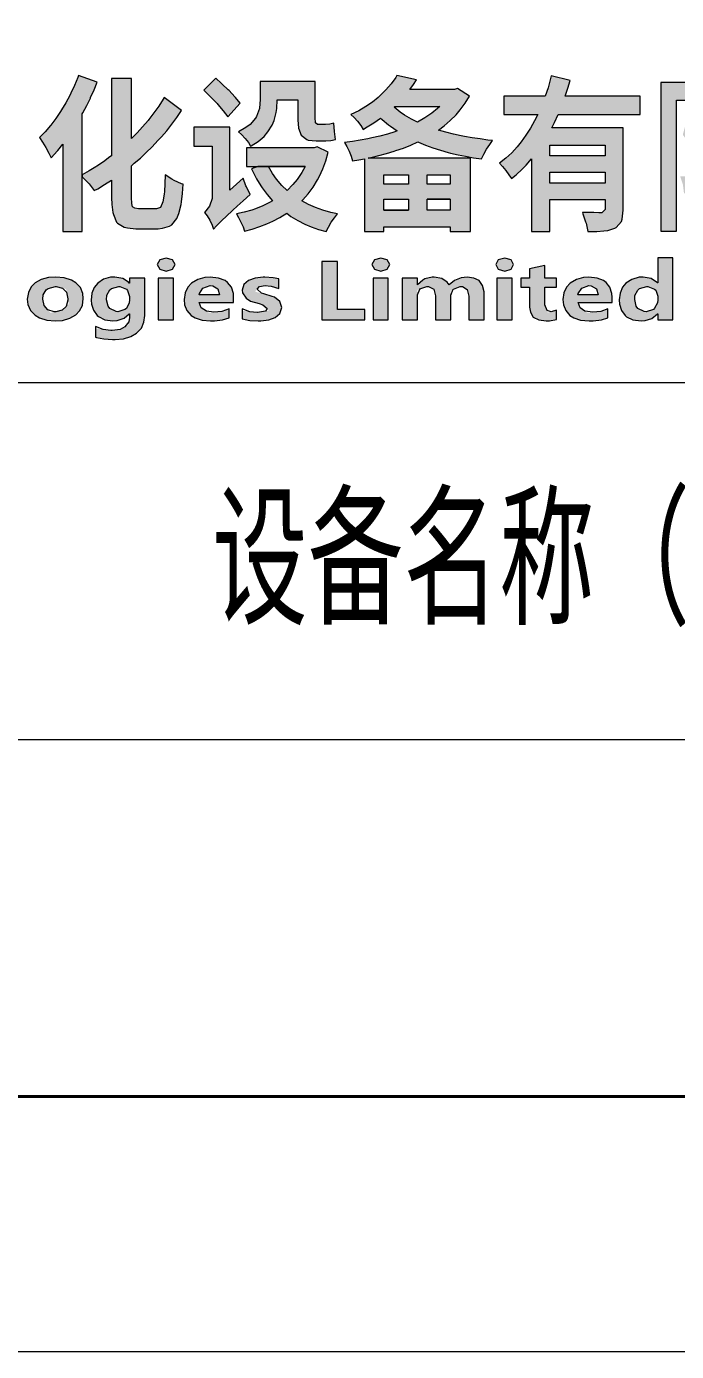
# Model space of a CAD drawing. Header units: millimetres. Extents: x 7175 to 8016, y -341 to 253.
# Drawn here: x 7882.7 to 7908.2, y -341 to -289 of the extents above; entities that cross this region are included whole.
import ezdxf
from ezdxf.enums import TextEntityAlignment as Align

# ---------------------------------------------------------------- set-up
doc = ezdxf.new("R2010")
doc.units = ezdxf.units.MM
for name, color, linetype, lineweight in [('1粗实线', 7, 'Continuous', 35), ('6剖面线', 6, 'Continuous', 13), ('7文本', 2, 'Continuous', 13), ('9图表', 4, 'Continuous', 13)]:
    doc.layers.add(name, color=color, linetype=linetype, lineweight=lineweight)
doc.layers.add('LOGO 1', color=7, linetype='Continuous', true_color=0x1e2380)
doc.styles.add('lanpec', font='bpec_e.shx', dxfattribs={"width": 0.75, "bigfont": 'hztxt.shx'})

# ---------------------------------------------------------------- blocks, each defined once
blk = doc.blocks.new('A1-零部件图-LANPEC-AUTOPRINT')
at = {"layer": '1粗实线'}
blk.add_lwpolyline([(-816, 10), (-10, 10), (-10, 584), (-816, 584)], close=True, dxfattribs=at)
at = {"layer": '9图表'}
blk.add_lwpolyline([(-841, 0), (0, 0), (0, 594), (-841, 594)], close=True, dxfattribs=at)
blk = doc.blocks.new('蓝滨LOGO')
at = {"layer": 'LOGO 1'}
h = blk.add_hatch(color=256, dxfattribs=at)
h.dxf.hatch_style = 1
h.paths.add_polyline_path([(50.983, 8.806), (51.004, 8.847), (51.159, 9.136), (51.303, 9.431), (51.308, 9.451), (51.442, 9.751), (51.566, 10.055), (50.838, 10.318), (50.808, 10.231), (50.678, 9.926), (50.539, 9.627), (50.493, 9.534), (50.338, 9.245), (50.173, 8.966), (50.131, 8.904), (49.946, 8.63), (49.755, 8.372), (49.739, 8.357), (49.522, 8.099), (49.311, 7.877), (49.424, 7.701), (49.558, 7.485), (49.677, 7.273), (49.765, 7.087), (49.78, 7.103), (49.997, 7.34), (50.018, 7.366), (50.219, 7.624), (50.219, 4.197), (50.983, 4.197), (50.983, 6.339), (50.978, 6.421)])
h.paths.add_polyline_path([(53.259, 7.077), (53.492, 7.294), (53.719, 7.521), (53.946, 7.758), (54.085, 7.908), (54.292, 8.15), (54.493, 8.403), (54.689, 8.667), (54.875, 8.935), (54.188, 9.446), (54.157, 9.389), (53.977, 9.116), (53.791, 8.852), (53.595, 8.594), (53.559, 8.553), (53.347, 8.305), (53.13, 8.068), (52.908, 7.841), (52.908, 10.194), (52.129, 10.194), (52.129, 7.165), (52.067, 7.118), (51.809, 6.927), (51.556, 6.757), (51.52, 6.736), (51.246, 6.571), (50.978, 6.421), (50.983, 6.339), (51.019, 6.303), (51.246, 6.07), (51.257, 6.06), (51.453, 5.802), (51.592, 5.874), (51.86, 6.034), (52.129, 6.205), (52.129, 5.534), (52.139, 5.25), (52.181, 4.945), (52.201, 4.857), (52.33, 4.568), (52.361, 4.527), (52.624, 4.367), (52.753, 4.336), (53.084, 4.305), (53.961, 4.305), (54.132, 4.321), (54.405, 4.403), (54.488, 4.455), (54.689, 4.708), (54.772, 4.904), (54.854, 5.25), (54.875, 5.363), (54.911, 5.683), (54.942, 6.05), (54.875, 6.07), (54.581, 6.199), (54.488, 6.251), (54.235, 6.421), (54.219, 6.06), (54.199, 5.761), (54.188, 5.663), (54.142, 5.353), (54.044, 5.141), (53.889, 5.084), (53.182, 5.084), (53.037, 5.105), (52.955, 5.162), (52.919, 5.291), (52.908, 5.523), (52.908, 6.772), (53.022, 6.87)])
h = blk.add_hatch(color=256, dxfattribs=at)
h.dxf.hatch_style = 1
h.paths.add_polyline_path([(56.769, 8.29), (55.355, 8.29), (55.355, 7.547), (56.072, 7.547), (56.072, 5.585), (56.067, 5.492), (55.974, 5.188), (55.768, 4.945), (55.871, 4.811), (55.979, 4.635), (56.072, 4.45), (56.129, 4.29), (56.248, 4.424), (56.47, 4.646), (56.625, 4.79), (56.883, 5.033), (57.053, 5.188), (57.285, 5.399), (57.559, 5.652), (57.414, 5.946), (57.399, 5.983), (57.285, 6.292), (56.769, 5.817)])
h.paths.add_polyline_path([(56.738, 9.72), (56.702, 9.756), (56.47, 9.978), (56.444, 9.998), (56.212, 10.215), (55.752, 9.735), (55.778, 9.714), (56.005, 9.482), (56.041, 9.441), (56.263, 9.209), (56.294, 9.172), (56.506, 8.93), (56.687, 8.687), (57.172, 9.224), (56.986, 9.456), (56.96, 9.482)])
h.paths.add_polyline_path([(58.602, 9.023), (58.622, 9.353), (58.622, 9.363), (59.427, 9.363), (59.427, 8.667), (59.427, 8.579), (59.458, 8.254), (59.562, 7.97), (59.784, 7.799), (59.83, 7.784), (60.145, 7.748), (60.527, 7.748), (60.728, 7.758), (60.904, 7.799), (60.873, 8.114), (60.847, 8.439), (60.687, 8.409), (60.517, 8.393), (60.202, 8.393), (60.124, 8.46), (60.109, 8.661), (60.109, 10.081), (57.956, 10.081), (57.956, 9.379), (57.956, 9.374), (57.931, 9.038), (57.925, 9.018), (57.817, 8.708), (57.776, 8.636), (57.559, 8.393), (57.399, 8.269), (57.105, 8.104), (57.229, 7.996), (57.363, 7.846), (57.492, 7.681), (57.58, 7.547), (57.6, 7.552), (57.879, 7.727), (58.106, 7.923), (58.261, 8.104), (58.421, 8.372), (58.498, 8.543), (58.581, 8.863)])
h.paths.add_polyline_path([(60.625, 7.304), (60.191, 7.51), (60.073, 7.479), (57.425, 7.479), (57.425, 6.746), (57.858, 6.746), (59.716, 6.746), (59.582, 6.509), (59.402, 6.241), (59.236, 6.039), (59.014, 5.807), (58.808, 6.003), (58.596, 6.246), (58.442, 6.468), (58.276, 6.746), (57.858, 6.746), (57.611, 6.659), (57.662, 6.55), (57.812, 6.256), (57.982, 5.983), (58.039, 5.905), (58.23, 5.642), (58.442, 5.399), (58.343, 5.343), (58.065, 5.203), (57.776, 5.084), (57.626, 5.033), (57.332, 4.95), (57.022, 4.883), (57.11, 4.739), (57.203, 4.563), (57.285, 4.377), (57.347, 4.207), (57.636, 4.29), (57.936, 4.388), (58.22, 4.496), (58.452, 4.599), (58.731, 4.744), (58.994, 4.909), (59.159, 4.79), (59.427, 4.625), (59.711, 4.486), (59.949, 4.382), (60.238, 4.279), (60.547, 4.191), (60.635, 4.367), (60.744, 4.558), (60.867, 4.733), (60.986, 4.883), (60.723, 4.945), (60.413, 5.033), (60.119, 5.141), (59.845, 5.26), (59.593, 5.399), (59.629, 5.435), (59.835, 5.673), (60.031, 5.936), (60.202, 6.22), (60.279, 6.365), (60.408, 6.654), (60.527, 6.963)])
h = blk.add_hatch(color=256, dxfattribs=at)
h.dxf.hatch_style = 1
h.paths.add_polyline_path([(64.945, 8.171), (65.167, 8.341), (65.405, 8.548), (65.632, 8.77), (65.797, 8.966), (65.993, 9.224), (66.163, 9.503), (65.694, 9.802), (65.575, 9.771), (63.825, 9.771), (63.959, 9.957), (64.088, 10.148), (63.314, 10.318), (63.268, 10.241), (63.092, 9.993), (62.886, 9.745), (62.633, 9.503), (62.581, 9.456), (62.354, 9.271), (62.096, 9.095), (61.817, 8.93), (61.513, 8.78), (61.642, 8.667), (61.776, 8.517), (61.9, 8.352), (61.993, 8.202), (62.086, 8.259), (62.349, 8.419), (62.416, 8.46), (62.674, 8.641), (62.741, 8.584), (62.989, 8.378), (63.066, 8.321), (63.324, 8.14), (63.232, 8.109), (62.942, 8.016), (62.643, 7.934), (62.333, 7.867), (62.179, 7.836), (61.879, 7.779), (61.575, 7.727), (61.265, 7.686), (61.353, 7.531), (61.44, 7.34), (61.523, 7.144), (61.575, 6.963), (61.817, 7.005), (62.049, 7.051), (62.049, 4.191), (62.798, 4.191), (62.798, 4.377), (65.405, 4.377), (65.405, 4.197), (66.194, 4.197), (66.194, 7.077), (62.189, 7.077), (62.302, 7.097), (62.607, 7.175), (62.906, 7.252), (63.201, 7.34), (63.273, 7.366), (63.567, 7.464), (63.856, 7.583), (64.14, 7.707), (64.155, 7.701), (64.434, 7.583), (64.728, 7.479), (65.023, 7.381), (65.327, 7.299), (65.41, 7.273), (65.709, 7.206), (66.008, 7.144), (66.318, 7.087), (66.628, 7.041), (66.721, 7.227), (66.829, 7.423), (66.953, 7.608), (67.067, 7.768), (66.881, 7.784), (66.571, 7.825), (66.267, 7.872), (65.967, 7.923), (65.838, 7.949), (65.528, 8.011), (65.234, 8.089)])
h.paths.add_polyline_path([(64.124, 8.486), (63.882, 8.605), (63.613, 8.76), (63.443, 8.873), (63.206, 9.074), (63.232, 9.1), (64.992, 9.1), (64.909, 9.023), (64.677, 8.832), (64.414, 8.651)], flags=16)
h.paths.add_polyline_path([(63.763, 6.416), (63.763, 6.055), (62.798, 6.055), (62.798, 6.416)], flags=16)
h.paths.add_polyline_path([(64.496, 6.416), (65.405, 6.416), (65.405, 6.055), (64.496, 6.055)], flags=16)
h.paths.add_polyline_path([(63.763, 5.461), (63.763, 5.038), (62.798, 5.038), (62.798, 5.461)], flags=16)
h.paths.add_polyline_path([(64.496, 5.461), (65.405, 5.461), (65.405, 5.038), (64.496, 5.038)], flags=16)
h = blk.add_hatch(color=256, dxfattribs=at)
h.dxf.hatch_style = 1
h.paths.add_polyline_path([(72.177, 8.264), (69.389, 8.264), (69.493, 8.47), (69.632, 8.78), (72.848, 8.78), (72.848, 9.508), (69.911, 9.508), (70.014, 9.818), (70.107, 10.117), (69.363, 10.298), (69.327, 10.148), (69.24, 9.833), (69.131, 9.508), (67.51, 9.508), (67.51, 8.78), (68.832, 8.78), (68.708, 8.538), (68.548, 8.249), (68.372, 7.975), (68.187, 7.717), (68.032, 7.521), (67.815, 7.283), (67.578, 7.072), (67.33, 6.87), (67.454, 6.746), (67.578, 6.586), (67.707, 6.421), (67.8, 6.277), (67.985, 6.421), (68.223, 6.638), (68.378, 6.798), (68.594, 7.041), (68.594, 4.202), (69.307, 4.202), (69.307, 5.451), (71.475, 5.451), (71.475, 5.059), (71.34, 4.93), (71.222, 4.93), (71.036, 4.935), (70.814, 4.94), (70.582, 4.945), (70.602, 4.893), (70.711, 4.573), (70.731, 4.517), (70.798, 4.197), (70.814, 4.197), (71.144, 4.202), (71.428, 4.217), (71.583, 4.238), (71.862, 4.326), (71.913, 4.357), (72.115, 4.584), (72.146, 4.682), (72.177, 5.038)])
h.paths.add_polyline_path([(69.307, 7.583), (71.475, 7.583), (71.475, 7.165), (69.307, 7.165)], flags=16)
h.paths.add_polyline_path([(69.307, 6.519), (71.475, 6.519), (71.475, 6.096), (69.307, 6.096)], flags=16)
h = blk.add_hatch(color=256, dxfattribs=at)
h.dxf.hatch_style = 1
h.paths.add_polyline_path([(75.49, 7.34), (75.449, 7.474), (75.32, 7.763), (75.134, 8.068), (75.196, 8.259), (75.289, 8.569), (75.392, 8.909), (75.465, 9.147), (75.563, 9.467), (75.65, 9.776), (75.181, 10.071), (75.088, 10.04), (73.653, 10.04), (73.653, 4.207), (74.277, 4.207), (74.277, 9.348), (74.861, 9.348), (74.855, 9.307), (74.783, 8.987), (74.701, 8.656), (74.695, 8.63), (74.603, 8.295), (74.52, 7.99), (74.577, 7.913), (74.752, 7.619), (74.861, 7.34), (74.912, 7.108), (74.943, 6.793), (74.917, 6.561), (74.835, 6.411), (74.763, 6.37), (74.67, 6.354), (74.556, 6.354), (74.412, 6.365), (74.422, 6.344), (74.525, 6.029), (74.566, 5.699), (74.773, 5.699), (74.959, 5.709), (75.144, 5.761), (75.294, 5.854), (75.351, 5.905), (75.506, 6.189), (75.542, 6.354), (75.568, 6.71), (75.547, 6.999)])
h.paths.add_polyline_path([(78.551, 10.029), (75.826, 10.029), (75.826, 5.353), (75.826, 5.286), (75.733, 4.986), (75.547, 4.785), (75.635, 4.661), (75.723, 4.496), (75.8, 4.326), (75.857, 4.176), (75.996, 4.253), (76.239, 4.352), (76.357, 4.393), (76.677, 4.496), (76.776, 4.522), (77.059, 4.604), (77.395, 4.697), (77.369, 5.033), (77.369, 5.074), (77.364, 5.404), (76.528, 5.203), (76.528, 7.036), (76.889, 7.036), (77.503, 7.036), (78.551, 7.036)])
h.paths.add_polyline_path([(76.528, 7.707), (76.528, 8.228), (77.854, 8.228), (77.854, 7.707)], flags=16)
h.paths.add_polyline_path([(76.528, 8.858), (76.528, 9.363), (77.854, 9.363), (77.854, 8.858)], flags=16)
h.paths.add_polyline_path([(78.484, 6.081), (78.66, 6.22), (78.897, 6.421), (78.438, 6.968), (78.355, 6.881), (78.118, 6.648), (77.989, 6.53), (77.751, 6.323), (77.72, 6.401), (77.607, 6.705), (77.503, 7.036), (76.889, 7.036), (76.956, 6.757), (77.044, 6.437), (77.142, 6.127), (77.214, 5.936), (77.343, 5.632), (77.493, 5.348), (77.565, 5.219), (77.751, 4.95), (77.958, 4.708), (78.056, 4.604), (78.293, 4.393), (78.556, 4.217), (78.654, 4.393), (78.773, 4.573), (78.907, 4.749), (79.031, 4.888), (79.005, 4.904), (78.737, 5.064), (78.489, 5.26), (78.474, 5.275), (78.257, 5.503), (78.056, 5.761), (78.226, 5.884)])
h = blk.add_hatch(color=256, dxfattribs=at)
h.dxf.hatch_style = 1
h.paths.add_polyline_path([(35.09, 2.63), (35.913, 2.63), (35.913, 3.024), (33.659, 3.024), (33.659, 2.63), (34.482, 2.63), (34.482, 0.726), (35.09, 0.726)])
h.paths.add_polyline_path([(36.724, 1.413), (38.065, 1.413), (38.065, 1.616), (38.054, 1.762), (37.975, 2.01), (37.828, 2.202), (37.727, 2.269), (37.468, 2.371), (37.141, 2.404), (36.938, 2.393), (36.656, 2.314), (36.42, 2.168), (36.273, 2.01), (36.161, 1.785), (36.127, 1.526), (36.149, 1.323), (36.239, 1.097), (36.397, 0.906), (36.555, 0.804), (36.825, 0.714), (37.163, 0.692), (37.31, 0.692), (37.637, 0.726), (37.896, 0.816), (37.896, 1.165), (37.885, 1.165), (37.614, 1.064), (37.097, 1.008), (36.803, 1.199)])
h.paths.add_polyline_path([(37.189, 2.096), (37.445, 1.954), (37.513, 1.717), (36.693, 1.717), (36.87, 1.976)], flags=16)
h.paths.add_polyline_path([(39.622, 2.057), (40.003, 1.92), (40.003, 2.337), (39.823, 2.382), (39.473, 2.404), (39.169, 2.382), (38.887, 2.303), (38.651, 2.168), (38.482, 1.999), (38.369, 1.773), (38.335, 1.503), (38.358, 1.334), (38.448, 1.109), (38.628, 0.917), (38.786, 0.816), (39.056, 0.714), (39.383, 0.692), (39.394, 0.692), (39.732, 0.714), (39.992, 0.793), (39.992, 1.176), (39.823, 1.097), (39.432, 1.037), (39.03, 1.22), (38.916, 1.637), (39.158, 1.971)])
h.paths.add_polyline_path([(40.42, 0.726), (41.017, 0.726), (41.017, 1.661), (41.017, 1.896), (41.463, 2.063), (41.693, 1.92), (41.761, 1.661), (41.761, 0.726), (42.358, 0.726), (42.358, 1.852), (42.29, 2.089), (42.155, 2.269), (41.941, 2.371), (41.659, 2.404), (41.501, 2.393), (41.242, 2.303), (41.017, 2.113), (41.017, 3.159), (40.42, 3.159)])
h.paths.add_polyline_path([(42.876, 0.726), (43.473, 0.726), (43.473, 1.661), (43.473, 1.896), (43.942, 2.072), (44.161, 1.897), (44.228, 1.638), (44.228, 0.726), (44.825, 0.726), (44.825, 1.728), (44.814, 1.841), (44.758, 2.089), (44.623, 2.269), (44.42, 2.371), (44.138, 2.404), (43.935, 2.393), (43.676, 2.292), (43.473, 2.111), (43.473, 2.371), (42.876, 2.371)])
h.paths.add_polyline_path([(45.355, 2.021), (45.242, 1.807), (45.209, 1.537), (45.231, 1.334), (45.332, 1.097), (45.501, 0.917), (45.693, 0.804), (45.963, 0.714), (46.301, 0.692), (46.583, 0.703), (46.876, 0.793), (47.113, 0.928), (47.259, 1.086), (47.372, 1.3), (47.406, 1.571), (47.383, 1.762), (47.293, 1.999), (47.113, 2.179), (46.932, 2.292), (46.662, 2.382), (46.324, 2.404), (46.042, 2.393), (45.749, 2.314), (45.513, 2.179)])
h.paths.add_polyline_path([(45.98, 1.954), (46.33, 2.048), (46.731, 1.939), (46.833, 1.351), (46.572, 1.109), (46.122, 1.011), (45.862, 1.289), (45.798, 1.657)], flags=16)
h.paths.add_polyline_path([(48.42, 3.159), (47.823, 3.159), (47.823, 0.726), (48.42, 0.726)])
h.paths.add_polyline_path([(49.13, 0.917), (49.31, 0.804), (49.592, 0.714), (49.918, 0.692), (50.211, 0.703), (50.493, 0.793), (50.73, 0.928), (50.876, 1.086), (50.989, 1.3), (51.023, 1.571), (51, 1.762), (50.91, 1.999), (50.73, 2.179), (50.561, 2.292), (50.279, 2.382), (49.952, 2.404), (49.659, 2.393), (49.366, 2.314), (49.13, 2.179), (48.983, 2.021), (48.87, 1.807), (48.825, 1.537), (48.848, 1.334), (48.949, 1.097)])
h.paths.add_polyline_path([(49.49, 1.289), (49.416, 1.632), (49.592, 1.949), (49.946, 2.049), (50.348, 1.939), (50.45, 1.351), (50.189, 1.109), (49.736, 1.006)], flags=16)
h.paths.add_polyline_path([(53.434, 0.906), (53.434, 2.371), (52.837, 2.371), (52.837, 2.168), (52.825, 2.168), (52.792, 2.213), (52.566, 2.359), (52.262, 2.404), (52.093, 2.404), (51.811, 2.326), (51.586, 2.168), (51.451, 1.999), (51.361, 1.773), (51.327, 1.503), (51.338, 1.345), (51.417, 1.109), (51.563, 0.906), (51.62, 0.861), (51.868, 0.726), (52.183, 0.692), (52.352, 0.703), (52.623, 0.793), (52.825, 0.962), (52.862, 0.962), (52.779, 0.52), (52.465, 0.354), (52.126, 0.305), (51.507, 0.397), (51.507, 0.049), (51.541, 0.038), (51.823, -0.018), (52.172, -0.041), (52.273, -0.041), (52.6, -0.007), (52.882, 0.072), (53.107, 0.207), (53.13, 0.23), (53.299, 0.41), (53.4, 0.635)])
h.paths.add_polyline_path([(52.348, 1.045), (52.007, 1.2), (51.91, 1.625), (52.082, 1.953), (52.436, 2.052), (52.748, 1.916), (52.882, 1.514), (52.696, 1.142)], flags=16)
h.paths.add_polyline_path([(53.963, 0.726), (54.561, 0.726), (54.561, 2.371), (53.963, 2.371)])
h.paths.add_polyline_path([(54.268, 3.148), (54.02, 3.08), (53.918, 2.9), (54.02, 2.72), (54.268, 2.641), (54.516, 2.72), (54.617, 2.9), (54.516, 3.08)])
h.paths.add_polyline_path([(55.564, 1.413), (56.916, 1.413), (56.916, 1.616), (56.904, 1.762), (56.825, 2.01), (56.668, 2.202), (56.578, 2.269), (56.318, 2.371), (55.992, 2.404), (55.789, 2.393), (55.507, 2.314), (55.259, 2.168), (55.124, 2.01), (55.011, 1.785), (54.978, 1.526), (54.989, 1.323), (55.079, 1.097), (55.248, 0.906), (55.406, 0.804), (55.676, 0.714), (56.003, 0.692), (56.161, 0.692), (56.476, 0.726), (56.735, 0.816), (56.735, 1.165), (56.454, 1.064), (55.952, 1.01), (55.642, 1.199)])
h.paths.add_polyline_path([(55.71, 1.976), (56.041, 2.095), (56.296, 1.954), (56.364, 1.717), (55.546, 1.717)], flags=16)
h.paths.add_polyline_path([(58.549, 0.827), (58.73, 0.985), (58.809, 1.221), (58.73, 1.447), (58.516, 1.616), (58.425, 1.649), (58.099, 1.751), (57.756, 1.837), (57.93, 2.033), (58.254, 2.097), (58.685, 1.965), (58.685, 2.337), (58.459, 2.382), (58.144, 2.404), (58.076, 2.404), (57.761, 2.371), (57.502, 2.269), (57.321, 2.123), (57.254, 1.897), (57.265, 1.785), (57.4, 1.582), (57.58, 1.469), (58.063, 1.324), (58.305, 1.1), (57.846, 1.018), (57.254, 1.086), (57.254, 0.771), (57.547, 0.703), (57.873, 0.692), (57.975, 0.692), (58.29, 0.726)])
h = blk.add_hatch(color=256, dxfattribs=at)
h.dxf.hatch_style = 1
h.paths.add_polyline_path([(62.054, 0.726), (62.054, 1.131), (60.983, 1.131), (60.983, 3.024), (60.375, 3.024), (60.375, 0.726)])
h.paths.add_polyline_path([(62.978, 2.371), (62.38, 2.371), (62.38, 0.726), (62.978, 0.726)])
h.paths.add_polyline_path([(62.685, 2.641), (62.933, 2.72), (63.034, 2.9), (62.933, 3.08), (62.685, 3.148), (62.437, 3.08), (62.335, 2.9), (62.437, 2.72)])
h.paths.add_polyline_path([(63.518, 0.726), (64.116, 0.726), (64.116, 1.638), (64.116, 1.904), (64.513, 2.054), (64.758, 1.931), (64.826, 1.672), (64.826, 0.726), (65.423, 0.726), (65.423, 1.649), (65.423, 1.882), (65.522, 1.925), (65.524, 1.931), (65.535, 1.931), (65.837, 2.062), (66.065, 1.92), (66.133, 1.661), (66.133, 0.726), (66.73, 0.726), (66.73, 1.83), (66.673, 2.078), (66.538, 2.269), (66.335, 2.371), (66.065, 2.404), (65.828, 2.382), (65.569, 2.28), (65.366, 2.1), (65.288, 2.213), (65.073, 2.359), (64.78, 2.404), (64.702, 2.404), (64.409, 2.337), (64.33, 2.292), (64.116, 2.111), (64.116, 2.371), (63.518, 2.371)])
h.paths.add_polyline_path([(67.834, 2.371), (67.237, 2.371), (67.237, 0.726), (67.834, 0.726)])
h.paths.add_polyline_path([(67.541, 2.641), (67.789, 2.72), (67.879, 2.9), (67.789, 3.08), (67.541, 3.148), (67.282, 3.08), (67.192, 2.9), (67.282, 2.72)])
h.paths.add_polyline_path([(69.107, 2.01), (69.569, 2.01), (69.569, 2.371), (69.107, 2.371), (69.107, 2.866), (68.51, 2.731), (68.51, 2.371), (68.172, 2.371), (68.172, 2.01), (68.51, 2.01), (68.51, 1.233), (68.544, 1.03), (68.657, 0.838), (68.871, 0.726), (69.164, 0.692), (69.299, 0.692), (69.569, 0.748), (69.569, 1.109), (69.231, 1.015), (69.107, 1.323)])
h.paths.add_polyline_path([(69.817, 1.526), (69.84, 1.323), (69.93, 1.097), (70.088, 0.906), (70.245, 0.804), (70.516, 0.714), (70.854, 0.692), (71, 0.692), (71.327, 0.726), (71.586, 0.816), (71.586, 1.165), (71.575, 1.165), (71.304, 1.064), (70.788, 1.008), (70.493, 1.199), (70.414, 1.413), (71.755, 1.413), (71.755, 1.616), (71.744, 1.762), (71.665, 2.01), (71.519, 2.202), (71.417, 2.269), (71.158, 2.371), (70.831, 2.404), (70.628, 2.393), (70.347, 2.314), (70.11, 2.168), (69.964, 2.01), (69.851, 1.785)])
h.paths.add_polyline_path([(70.561, 1.976), (70.88, 2.096), (71.135, 1.954), (71.203, 1.717), (70.383, 1.717)], flags=16)
h.paths.add_polyline_path([(72.037, 1.345), (72.116, 1.097), (72.262, 0.906), (72.319, 0.849), (72.566, 0.726), (72.882, 0.692), (73.04, 0.703), (73.31, 0.782), (73.535, 0.972), (73.535, 0.726), (74.133, 0.726), (74.133, 3.159), (73.535, 3.159), (73.535, 2.179), (73.524, 2.179), (73.49, 2.213), (73.276, 2.359), (72.961, 2.404), (72.803, 2.404), (72.521, 2.314), (72.285, 2.168), (72.161, 2.01), (72.059, 1.773), (72.026, 1.514)])
h.paths.add_polyline_path([(73.135, 2.052), (73.451, 1.914), (73.584, 1.515), (73.392, 1.151), (73.053, 1.042), (72.705, 1.2), (72.613, 1.622), (72.788, 1.954)], flags=16)
at = {"color": 164, "lineweight": 0}
for points in [[(50.838, 10.318), (50.808, 10.231), (50.678, 9.926), (50.539, 9.627), (50.493, 9.534), (50.338, 9.245), (50.173, 8.966), (50.131, 8.904), (49.946, 8.63), (49.755, 8.372), (49.739, 8.357), (49.522, 8.099), (49.311, 7.877), (49.424, 7.701)], [(50.219, 7.624), (50.219, 4.197), (50.983, 4.197), (50.983, 6.339), (50.978, 6.421), (50.983, 8.806), (51.004, 8.847), (51.159, 9.136), (51.303, 9.431), (51.308, 9.451), (51.442, 9.751), (51.566, 10.055), (50.838, 10.318)], [(52.908, 10.194), (52.129, 10.194), (52.129, 7.165), (52.067, 7.118), (51.809, 6.927), (51.556, 6.757), (51.52, 6.736), (51.246, 6.571), (50.978, 6.421), (50.983, 6.339), (51.019, 6.303)], [(52.908, 7.841), (52.908, 10.194)], [(60.109, 10.081), (57.956, 10.081), (57.956, 9.379), (57.956, 9.374)], [(60.202, 8.393), (60.124, 8.46), (60.109, 8.661), (60.109, 10.081)], [(63.314, 10.318), (63.268, 10.241), (63.092, 9.993), (62.886, 9.745)], [(63.825, 9.771), (63.959, 9.957), (64.088, 10.148), (63.314, 10.318)], [(69.363, 10.298), (69.327, 10.148), (69.24, 9.833), (69.131, 9.508), (67.51, 9.508), (67.51, 8.78), (68.832, 8.78), (68.708, 8.538), (68.548, 8.249), (68.372, 7.975), (68.187, 7.717)], [(70.602, 4.893), (70.711, 4.573), (70.731, 4.517), (70.798, 4.197), (70.814, 4.197), (71.144, 4.202), (71.428, 4.217), (71.583, 4.238), (71.862, 4.326), (71.913, 4.357), (72.115, 4.584), (72.146, 4.682), (72.177, 5.038), (72.177, 8.264), (69.389, 8.264), (69.493, 8.47), (69.632, 8.78), (72.848, 8.78), (72.848, 9.508), (69.911, 9.508), (70.014, 9.818), (70.107, 10.117), (69.363, 10.298)], [(75.181, 10.071), (75.088, 10.04), (73.653, 10.04), (73.653, 4.207), (74.277, 4.207), (74.277, 9.348), (74.861, 9.348)], [(54.188, 9.446), (54.157, 9.389), (53.977, 9.116), (53.791, 8.852), (53.595, 8.594), (53.559, 8.553), (53.347, 8.305), (53.13, 8.068), (52.908, 7.841)], [(53.946, 7.758), (54.085, 7.908), (54.292, 8.15), (54.493, 8.403), (54.689, 8.667), (54.875, 8.935), (54.188, 9.446)], [(57.956, 9.374), (57.931, 9.038), (57.925, 9.018), (57.817, 8.708), (57.776, 8.636), (57.559, 8.393), (57.399, 8.269), (57.105, 8.104), (57.229, 7.996), (57.363, 7.846), (57.492, 7.681), (57.58, 7.547), (57.6, 7.552), (57.879, 7.727), (58.106, 7.923), (58.261, 8.104), (58.421, 8.372), (58.498, 8.543), (58.581, 8.863), (58.602, 9.023), (58.622, 9.353), (58.622, 9.363), (59.427, 9.363)], [(59.427, 9.363), (59.427, 8.667), (59.427, 8.579), (59.458, 8.254)], [(62.886, 9.745), (62.633, 9.503), (62.581, 9.456), (62.354, 9.271), (62.096, 9.095), (61.817, 8.93), (61.513, 8.78), (61.642, 8.667)], [(65.694, 9.802), (65.575, 9.771), (63.825, 9.771)], [(65.993, 9.224), (66.163, 9.503), (65.694, 9.802)], [(64.124, 8.486), (63.882, 8.605), (63.613, 8.76), (63.443, 8.873), (63.206, 9.074), (63.232, 9.1), (64.992, 9.1)], [(64.992, 9.1), (64.909, 9.023), (64.677, 8.832), (64.414, 8.651), (64.124, 8.486)], [(64.14, 7.707), (64.155, 7.701), (64.434, 7.583), (64.728, 7.479), (65.023, 7.381), (65.327, 7.299), (65.41, 7.273), (65.709, 7.206), (66.008, 7.144), (66.318, 7.087), (66.628, 7.041), (66.721, 7.227), (66.829, 7.423), (66.953, 7.608), (67.067, 7.768), (66.881, 7.784), (66.571, 7.825), (66.267, 7.872), (65.967, 7.923), (65.838, 7.949), (65.528, 8.011), (65.234, 8.089), (64.945, 8.171), (65.167, 8.341), (65.405, 8.548), (65.632, 8.77), (65.797, 8.966), (65.993, 9.224)], [(59.458, 8.254), (59.562, 7.97), (59.784, 7.799), (59.83, 7.784), (60.145, 7.748), (60.527, 7.748), (60.728, 7.758), (60.904, 7.799), (60.873, 8.114), (60.847, 8.439)], [(60.847, 8.439), (60.687, 8.409), (60.517, 8.393), (60.202, 8.393)], [(62.989, 8.378), (63.066, 8.321), (63.324, 8.14), (63.232, 8.109), (62.942, 8.016), (62.643, 7.934), (62.333, 7.867), (62.179, 7.836), (61.879, 7.779), (61.575, 7.727)], [(61.642, 8.667), (61.776, 8.517), (61.9, 8.352), (61.993, 8.202), (62.086, 8.259), (62.349, 8.419), (62.416, 8.46), (62.674, 8.641)], [(62.674, 8.641), (62.741, 8.584), (62.989, 8.378)], [(56.769, 8.29), (55.355, 8.29), (55.355, 7.547), (56.072, 7.547), (56.072, 5.585), (56.067, 5.492), (55.974, 5.188), (55.768, 4.945), (55.871, 4.811), (55.979, 4.635), (56.072, 4.45), (56.129, 4.29), (56.248, 4.424), (56.47, 4.646), (56.625, 4.79), (56.883, 5.033), (57.053, 5.188), (57.285, 5.399), (57.559, 5.652)], [(56.769, 5.817), (56.769, 8.29)], [(49.424, 7.701), (49.558, 7.485), (49.677, 7.273), (49.765, 7.087), (49.78, 7.103), (49.997, 7.34), (50.018, 7.366), (50.219, 7.624)], [(53.182, 5.084), (53.037, 5.105), (52.955, 5.162), (52.919, 5.291), (52.908, 5.523), (52.908, 6.772), (53.022, 6.87), (53.259, 7.077), (53.492, 7.294), (53.719, 7.521), (53.946, 7.758)], [(60.191, 7.51), (60.073, 7.479), (57.425, 7.479), (57.425, 6.746), (57.858, 6.746), (59.716, 6.746), (59.582, 6.509), (59.402, 6.241), (59.236, 6.039), (59.014, 5.807)], [(59.835, 5.673), (60.031, 5.936), (60.202, 6.22), (60.279, 6.365), (60.408, 6.654), (60.527, 6.963), (60.625, 7.304), (60.191, 7.51)], [(61.575, 7.727), (61.265, 7.686), (61.353, 7.531), (61.44, 7.34), (61.523, 7.144), (61.575, 6.963), (61.817, 7.005), (62.049, 7.051)], [(66.194, 7.077), (62.189, 7.077), (62.302, 7.097), (62.607, 7.175), (62.906, 7.252), (63.201, 7.34), (63.273, 7.366), (63.567, 7.464), (63.856, 7.583), (64.14, 7.707)], [(68.187, 7.717), (68.032, 7.521), (67.815, 7.283), (67.578, 7.072)], [(69.307, 7.165), (69.307, 7.583), (71.475, 7.583)], [(71.475, 7.583), (71.475, 7.165), (69.307, 7.165)], [(62.049, 7.051), (62.049, 4.191), (62.798, 4.191), (62.798, 4.377), (65.405, 4.377)], [(65.405, 4.377), (65.405, 4.197), (66.194, 4.197), (66.194, 7.077)], [(67.578, 7.072), (67.33, 6.87), (67.454, 6.746), (67.578, 6.586), (67.707, 6.421), (67.8, 6.277), (67.985, 6.421), (68.223, 6.638), (68.378, 6.798), (68.594, 7.041)], [(68.594, 7.041), (68.594, 4.202), (69.307, 4.202), (69.307, 5.451), (71.475, 5.451)], [(51.019, 6.303), (51.246, 6.07), (51.257, 6.06), (51.453, 5.802), (51.592, 5.874), (51.86, 6.034), (52.129, 6.205)], [(52.181, 4.945), (52.201, 4.857), (52.33, 4.568), (52.361, 4.527), (52.624, 4.367), (52.753, 4.336), (53.084, 4.305), (53.961, 4.305), (54.132, 4.321), (54.405, 4.403), (54.488, 4.455), (54.689, 4.708), (54.772, 4.904), (54.854, 5.25), (54.875, 5.363), (54.911, 5.683), (54.942, 6.05), (54.875, 6.07), (54.581, 6.199), (54.488, 6.251), (54.235, 6.421)], [(54.235, 6.421), (54.219, 6.06), (54.199, 5.761), (54.188, 5.663), (54.142, 5.353), (54.044, 5.141), (53.889, 5.084), (53.182, 5.084)], [(57.285, 6.292), (56.769, 5.817)], [(57.858, 6.746), (57.611, 6.659), (57.662, 6.55), (57.812, 6.256), (57.982, 5.983), (58.039, 5.905), (58.23, 5.642), (58.442, 5.399), (58.343, 5.343), (58.065, 5.203), (57.776, 5.084), (57.626, 5.033), (57.332, 4.95), (57.022, 4.883), (57.11, 4.739), (57.203, 4.563), (57.285, 4.377), (57.347, 4.207), (57.636, 4.29), (57.936, 4.388), (58.22, 4.496), (58.452, 4.599), (58.731, 4.744), (58.994, 4.909)], [(57.559, 5.652), (57.414, 5.946), (57.399, 5.983), (57.285, 6.292)], [(59.014, 5.807), (58.808, 6.003), (58.596, 6.246), (58.442, 6.468), (58.276, 6.746), (59.716, 6.746), (57.858, 6.746)], [(62.798, 6.055), (62.798, 6.416), (63.763, 6.416)], [(63.763, 6.416), (63.763, 6.055)], [(64.496, 6.055), (64.496, 6.416)], [(65.405, 6.416), (65.405, 6.055), (64.496, 6.055)], [(64.496, 6.416), (65.405, 6.416)], [(69.307, 6.096), (69.307, 6.519), (71.475, 6.519)], [(71.475, 6.519), (71.475, 6.096), (69.307, 6.096)], [(52.129, 6.205), (52.129, 5.534), (52.139, 5.25), (52.181, 4.945)], [(63.763, 6.055), (62.798, 6.055)], [(60.723, 4.945), (60.413, 5.033), (60.119, 5.141), (59.845, 5.26), (59.593, 5.399), (59.629, 5.435), (59.835, 5.673)], [(63.763, 5.461), (63.763, 5.038), (62.798, 5.038), (63.763, 5.038)], [(63.763, 5.038), (62.798, 5.038), (62.798, 5.461), (63.763, 5.461)], [(64.496, 5.038), (64.496, 5.461), (65.405, 5.461), (64.496, 5.461)], [(64.496, 5.461), (65.405, 5.461), (65.405, 5.038), (64.496, 5.038)], [(71.475, 5.451), (71.475, 5.059), (71.34, 4.93), (71.222, 4.93)], [(58.994, 4.909), (59.159, 4.79), (59.427, 4.625), (59.711, 4.486), (59.949, 4.382), (60.238, 4.279), (60.547, 4.191), (60.635, 4.367), (60.744, 4.558), (60.867, 4.733), (60.986, 4.883), (60.723, 4.945)], [(58.994, 4.909), (59.159, 4.79), (59.427, 4.625), (59.711, 4.486), (59.949, 4.382), (60.238, 4.279), (60.547, 4.191), (60.635, 4.367), (60.744, 4.558), (60.867, 4.733), (60.986, 4.883), (60.723, 4.945)], [(71.222, 4.93), (71.036, 4.935), (70.814, 4.94), (70.582, 4.945)], [(70.582, 4.945), (70.602, 4.893)]]:
    blk.add_lwpolyline(points, dxfattribs=at)
blk.add_lwpolyline([(56.212, 10.215), (55.752, 9.735), (55.778, 9.714), (56.005, 9.482), (56.041, 9.441), (56.263, 9.209), (56.294, 9.172), (56.506, 8.93), (56.687, 8.687), (57.172, 9.224), (56.986, 9.456), (56.96, 9.482), (56.738, 9.72), (56.702, 9.756), (56.47, 9.978), (56.444, 9.998)], close=True, dxfattribs=at)
at = {"layer": 'LOGO 1', "color": 164, "lineweight": 0}
for points in [[(54.268, 3.148), (54.02, 3.08), (53.918, 2.9), (54.02, 2.72), (54.268, 2.641), (54.516, 2.72), (54.617, 2.9), (54.516, 3.08)], [(62.685, 3.148), (62.437, 3.08), (62.335, 2.9), (62.437, 2.72), (62.685, 2.641), (62.933, 2.72), (63.034, 2.9), (62.933, 3.08)], [(67.541, 3.148), (67.282, 3.08), (67.192, 2.9), (67.282, 2.72), (67.541, 2.641), (67.789, 2.72), (67.879, 2.9), (67.789, 3.08)], [(60.983, 3.024), (60.375, 3.024), (60.375, 0.726), (62.054, 0.726), (62.054, 1.131), (60.983, 1.131)], [(54.561, 2.371), (53.963, 2.371), (53.963, 0.726), (54.561, 0.726)], [(62.978, 2.371), (62.38, 2.371), (62.38, 0.726), (62.978, 0.726)], [(67.834, 2.371), (67.237, 2.371), (67.237, 0.726), (67.834, 0.726)]]:
    blk.add_lwpolyline(points, close=True, dxfattribs=at)
for points in [[(74.133, 3.159), (73.535, 3.159), (73.535, 2.179), (73.524, 2.179)], [(73.535, 0.962), (73.535, 0.726), (74.133, 0.726), (74.133, 3.159)], [(69.107, 2.866), (68.51, 2.731), (68.51, 2.371), (68.172, 2.371), (68.172, 2.01), (68.51, 2.01), (68.51, 1.233), (68.544, 1.03)], [(69.366, 1.052), (69.197, 1.097), (69.107, 1.323), (69.107, 2.01), (69.569, 2.01), (69.569, 2.371), (69.107, 2.371), (69.107, 2.866)], [(49.13, 2.179), (48.983, 2.021), (48.87, 1.807), (48.825, 1.537), (48.848, 1.334), (48.949, 1.097), (49.13, 0.917), (49.31, 0.804), (49.592, 0.714), (49.918, 0.692), (50.211, 0.703), (50.493, 0.793), (50.73, 0.928)], [(49.952, 2.404), (49.659, 2.393), (49.366, 2.314), (49.13, 2.179)], [(50.73, 0.928), (50.876, 1.086), (50.989, 1.3), (51.023, 1.571), (51, 1.762), (50.91, 1.999), (50.73, 2.179), (50.561, 2.292), (50.279, 2.382), (49.952, 2.404)], [(51.586, 2.168), (51.451, 1.999), (51.361, 1.773), (51.327, 1.503), (51.338, 1.345), (51.417, 1.109), (51.563, 0.906), (51.62, 0.861), (51.868, 0.726), (52.183, 0.692), (52.352, 0.703), (52.623, 0.793), (52.825, 0.962), (52.837, 0.962)], [(52.262, 2.404), (52.093, 2.404), (51.811, 2.326), (51.586, 2.168)], [(52.825, 2.168), (52.792, 2.213), (52.566, 2.359), (52.262, 2.404)], [(53.434, 2.371), (52.837, 2.371), (52.837, 2.168), (52.825, 2.168)], [(53.13, 0.23), (53.299, 0.41), (53.4, 0.635), (53.434, 0.906), (53.434, 2.371)], [(55.259, 2.168), (55.124, 2.01), (55.011, 1.785), (54.978, 1.526), (54.989, 1.323), (55.079, 1.097), (55.248, 0.906)], [(55.992, 2.404), (55.789, 2.393), (55.507, 2.314), (55.259, 2.168)], [(56.916, 1.616), (56.904, 1.762), (56.825, 2.01), (56.668, 2.202), (56.578, 2.269), (56.318, 2.371), (55.992, 2.404)], [(57.321, 2.123), (57.254, 1.897), (57.265, 1.785), (57.4, 1.582), (57.58, 1.469), (57.918, 1.368), (58.065, 1.323), (58.223, 1.176), (58.166, 1.075), (57.851, 1.018)], [(58.144, 2.404), (58.076, 2.404), (57.761, 2.371), (57.502, 2.269), (57.321, 2.123)], [(58.155, 2.078), (58.392, 2.055), (58.685, 1.965), (58.685, 2.337), (58.459, 2.382), (58.144, 2.404)], [(64.116, 2.371), (63.518, 2.371), (63.518, 0.726), (64.116, 0.726), (64.116, 1.638), (64.116, 1.706), (64.217, 1.931), (64.217, 1.942), (64.488, 2.044)], [(64.78, 2.404), (64.702, 2.404), (64.409, 2.337), (64.33, 2.292), (64.116, 2.111), (64.116, 2.111)], [(64.116, 2.111), (64.116, 2.371)], [(65.366, 2.1), (65.288, 2.213), (65.073, 2.359), (64.78, 2.404)], [(66.065, 2.404), (65.828, 2.382), (65.569, 2.28), (65.366, 2.1)], [(66.673, 2.078), (66.538, 2.269), (66.335, 2.371), (66.065, 2.404)], [(70.11, 2.168), (69.964, 2.01), (69.851, 1.785), (69.817, 1.526), (69.84, 1.323), (69.93, 1.097), (70.088, 0.906)], [(70.831, 2.404), (70.628, 2.393), (70.347, 2.314), (70.11, 2.168)], [(71.755, 1.616), (71.744, 1.762), (71.665, 2.01), (71.519, 2.202), (71.417, 2.269), (71.158, 2.371), (70.831, 2.404)], [(72.285, 2.168), (72.161, 2.01), (72.059, 1.773), (72.026, 1.514), (72.037, 1.345), (72.116, 1.097), (72.262, 0.906), (72.319, 0.849), (72.566, 0.726), (72.882, 0.692), (73.04, 0.703), (73.31, 0.782), (73.524, 0.962), (73.535, 0.962)], [(72.961, 2.404), (72.803, 2.404), (72.521, 2.314), (72.285, 2.168)], [(73.524, 2.179), (73.49, 2.213), (73.276, 2.359), (72.961, 2.404)], [(49.941, 1.052), (49.885, 1.052), (49.637, 1.12), (49.49, 1.289), (49.434, 1.548), (49.456, 1.706), (49.569, 1.909), (49.648, 1.965), (49.93, 2.044)], [(49.93, 2.044), (49.963, 2.044), (50.211, 1.976), (50.369, 1.818), (50.414, 1.559), (50.414, 1.503), (50.347, 1.255), (50.189, 1.109), (49.941, 1.052)], [(52.375, 1.052), (52.307, 1.064), (52.059, 1.176), (51.992, 1.266), (51.935, 1.514), (51.947, 1.695), (52.059, 1.909), (52.127, 1.965), (52.409, 2.044)], [(52.409, 2.044), (52.454, 2.044), (52.713, 1.931), (52.758, 1.886), (52.837, 1.649), (52.837, 1.514), (52.825, 1.402), (52.713, 1.176), (52.656, 1.131), (52.375, 1.052)], [(55.564, 1.717), (55.575, 1.762), (55.71, 1.976), (55.71, 1.976), (55.992, 2.078)], [(55.992, 2.078), (56.093, 2.066), (56.296, 1.954), (56.364, 1.717), (55.564, 1.717)], [(56.138, 1.03), (55.845, 1.075), (55.642, 1.199), (55.564, 1.413), (56.916, 1.413), (56.916, 1.616)], [(58.73, 0.985), (58.809, 1.221), (58.73, 1.447), (58.516, 1.616), (58.425, 1.649), (58.099, 1.751), (58.009, 1.773), (57.84, 1.931), (57.93, 2.033), (58.155, 2.078)], [(64.488, 2.044), (64.555, 2.033), (64.758, 1.931), (64.826, 1.672), (64.826, 0.726), (65.423, 0.726), (65.423, 1.649), (65.423, 1.695), (65.524, 1.931), (65.535, 1.931), (65.795, 2.044)], [(65.795, 2.044), (65.885, 2.033), (66.065, 1.92), (66.133, 1.661), (66.133, 0.726), (66.73, 0.726), (66.73, 1.751), (66.73, 1.83), (66.673, 2.078)], [(65.795, 2.044), (65.885, 2.033), (66.065, 1.92), (66.133, 1.661), (66.133, 0.726), (66.73, 0.726), (66.73, 1.751), (66.73, 1.83), (66.673, 2.078)], [(70.403, 1.717), (70.414, 1.762), (70.561, 1.976), (70.561, 1.976), (70.831, 2.078)], [(70.831, 2.078), (70.933, 2.066), (71.135, 1.954), (71.203, 1.717), (70.403, 1.717)], [(70.989, 1.03), (70.685, 1.075), (70.493, 1.199), (70.414, 1.413), (71.755, 1.413), (71.755, 1.616)], [(73.085, 1.052), (73.006, 1.064), (72.758, 1.176), (72.69, 1.266), (72.634, 1.526), (72.645, 1.683), (72.758, 1.897), (72.826, 1.965), (73.107, 2.044)], [(73.107, 2.044), (73.152, 2.044), (73.412, 1.931), (73.457, 1.897), (73.535, 1.661), (73.535, 1.514), (73.524, 1.402), (73.412, 1.188), (73.366, 1.142), (73.085, 1.052)], [(55.248, 0.906), (55.406, 0.804), (55.676, 0.714), (56.003, 0.692), (56.161, 0.692), (56.476, 0.726), (56.735, 0.816), (56.735, 1.165)], [(56.735, 1.165), (56.735, 1.165), (56.454, 1.064), (56.138, 1.03)], [(57.851, 1.018), (57.84, 1.018), (57.547, 1.052), (57.254, 1.165)], [(57.254, 1.165), (57.254, 0.771), (57.254, 0.771), (57.547, 0.703), (57.873, 0.692), (57.975, 0.692), (58.29, 0.726), (58.549, 0.827), (58.73, 0.985)], [(68.544, 1.03), (68.657, 0.838), (68.871, 0.726), (69.164, 0.692), (69.299, 0.692), (69.569, 0.748), (69.569, 1.109)], [(69.569, 1.109), (69.366, 1.052)], [(70.088, 0.906), (70.245, 0.804), (70.516, 0.714), (70.854, 0.692), (71, 0.692), (71.327, 0.726), (71.586, 0.816), (71.586, 1.165)], [(71.586, 1.165), (71.575, 1.165), (71.304, 1.064), (70.989, 1.03)], [(52.837, 0.962), (52.837, 0.827), (52.803, 0.647), (52.656, 0.455), (52.465, 0.354), (52.149, 0.309)], [(52.149, 0.309), (52.104, 0.309), (51.8, 0.354), (51.507, 0.466)], [(51.507, 0.466), (51.507, 0.049), (51.541, 0.038), (51.823, -0.018), (52.172, -0.041), (52.273, -0.041), (52.6, -0.007), (52.882, 0.072), (53.107, 0.207), (53.13, 0.23)]]:
    blk.add_lwpolyline(points, dxfattribs=at)

msp = doc.modelspace()

# ---------------------------------------------------------------- linework, layer by layer
at = {"layer": '1粗实线'}
msp.add_lwpolyline([(7826.27, -271.96), (8006.27, -271.96), (8006.27, -330.96), (7826.27, -330.96)], close=True, dxfattribs=at)
at = {"layer": '9图表'}
msp.add_line((7826.27, -302.96), (7946.27, -302.96), dxfattribs=at)
at = {"layer": '9图表', "color": 4}
msp.add_line((7871.27, -316.96), (8006.27, -316.96), dxfattribs=at)

# ---------------------------------------------------------------- block references
msp.add_blockref('A1-零部件图-LANPEC-AUTOPRINT', (8016.27, -340.96))
at = {"layer": '6剖面线'}
msp.add_blockref('蓝滨LOGO', (7833.949, -301.235), dxfattribs=at)

# ---------------------------------------------------------------- texts
at = {"layer": '7文本', "style": 'lanpec', "width": 0.75}
msp.add_text('设备名称（设备位号）', height=5, dxfattribs=at).set_placement((7908.77, -309.96), align=Align.MIDDLE_CENTER)

doc.saveas('drawing.dxf')
